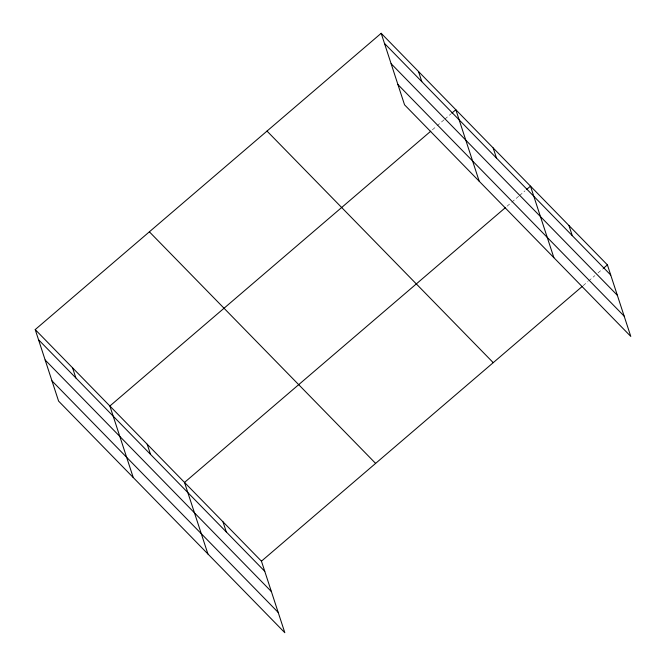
<?xml version="1.0" encoding="UTF-8"?>
<svg xmlns="http://www.w3.org/2000/svg" width="666" height="666" viewBox="0 0 666 666"><rect width="100%" height="100%" fill="white"/><g stroke="black" fill="none" stroke-linecap="round" stroke-linejoin="round"><path stroke-width="0.5" stroke-dasharray="3.33 2.5" d="M432.376 129.812L436.28 126.465M437.062 125.799L444.105 119.772M444.888 119.097L451.14 113.744M507.034 206.235L510.939 202.889M511.721 202.214L518.764 196.187M519.538 195.521L525.016 190.834M583.166 285.647L587.862 281.626M588.644 280.952L594.896 275.599M598.026 272.918L602.722 268.897"/><path stroke-width="1" d="M35.215 329.587L261.447 561.172L284.823 632.7L58.591 401.115L35.215 329.587L381.177 33.3L607.409 264.885L630.785 336.413L404.553 104.828L381.177 33.3M430.81 131.152L109.873 406.01L133.25 477.539M451.923 113.07L455.835 109.724L479.212 181.252M505.469 207.576L184.524 482.434L207.909 553.962M526.581 189.494L530.494 186.147L553.871 257.667M261.447 561.172L582.384 286.313M603.496 268.231L607.409 264.885M384.49 43.44L610.722 275.016M391.108 63.695L617.34 295.279M397.935 84.565L624.167 316.15M267.008 131.077L493.24 362.662M149.375 231.818L375.616 463.394M38.528 339.727L264.76 571.311M45.146 359.99L271.378 591.566M51.965 380.86L278.205 612.445M568.947 225.516L572.26 235.647M493.165 147.935L496.478 158.067M418.506 71.512L421.819 81.652M222.985 521.803L226.298 531.943M147.194 444.222L150.508 454.362M72.544 367.798L75.857 377.938"/></g></svg>
